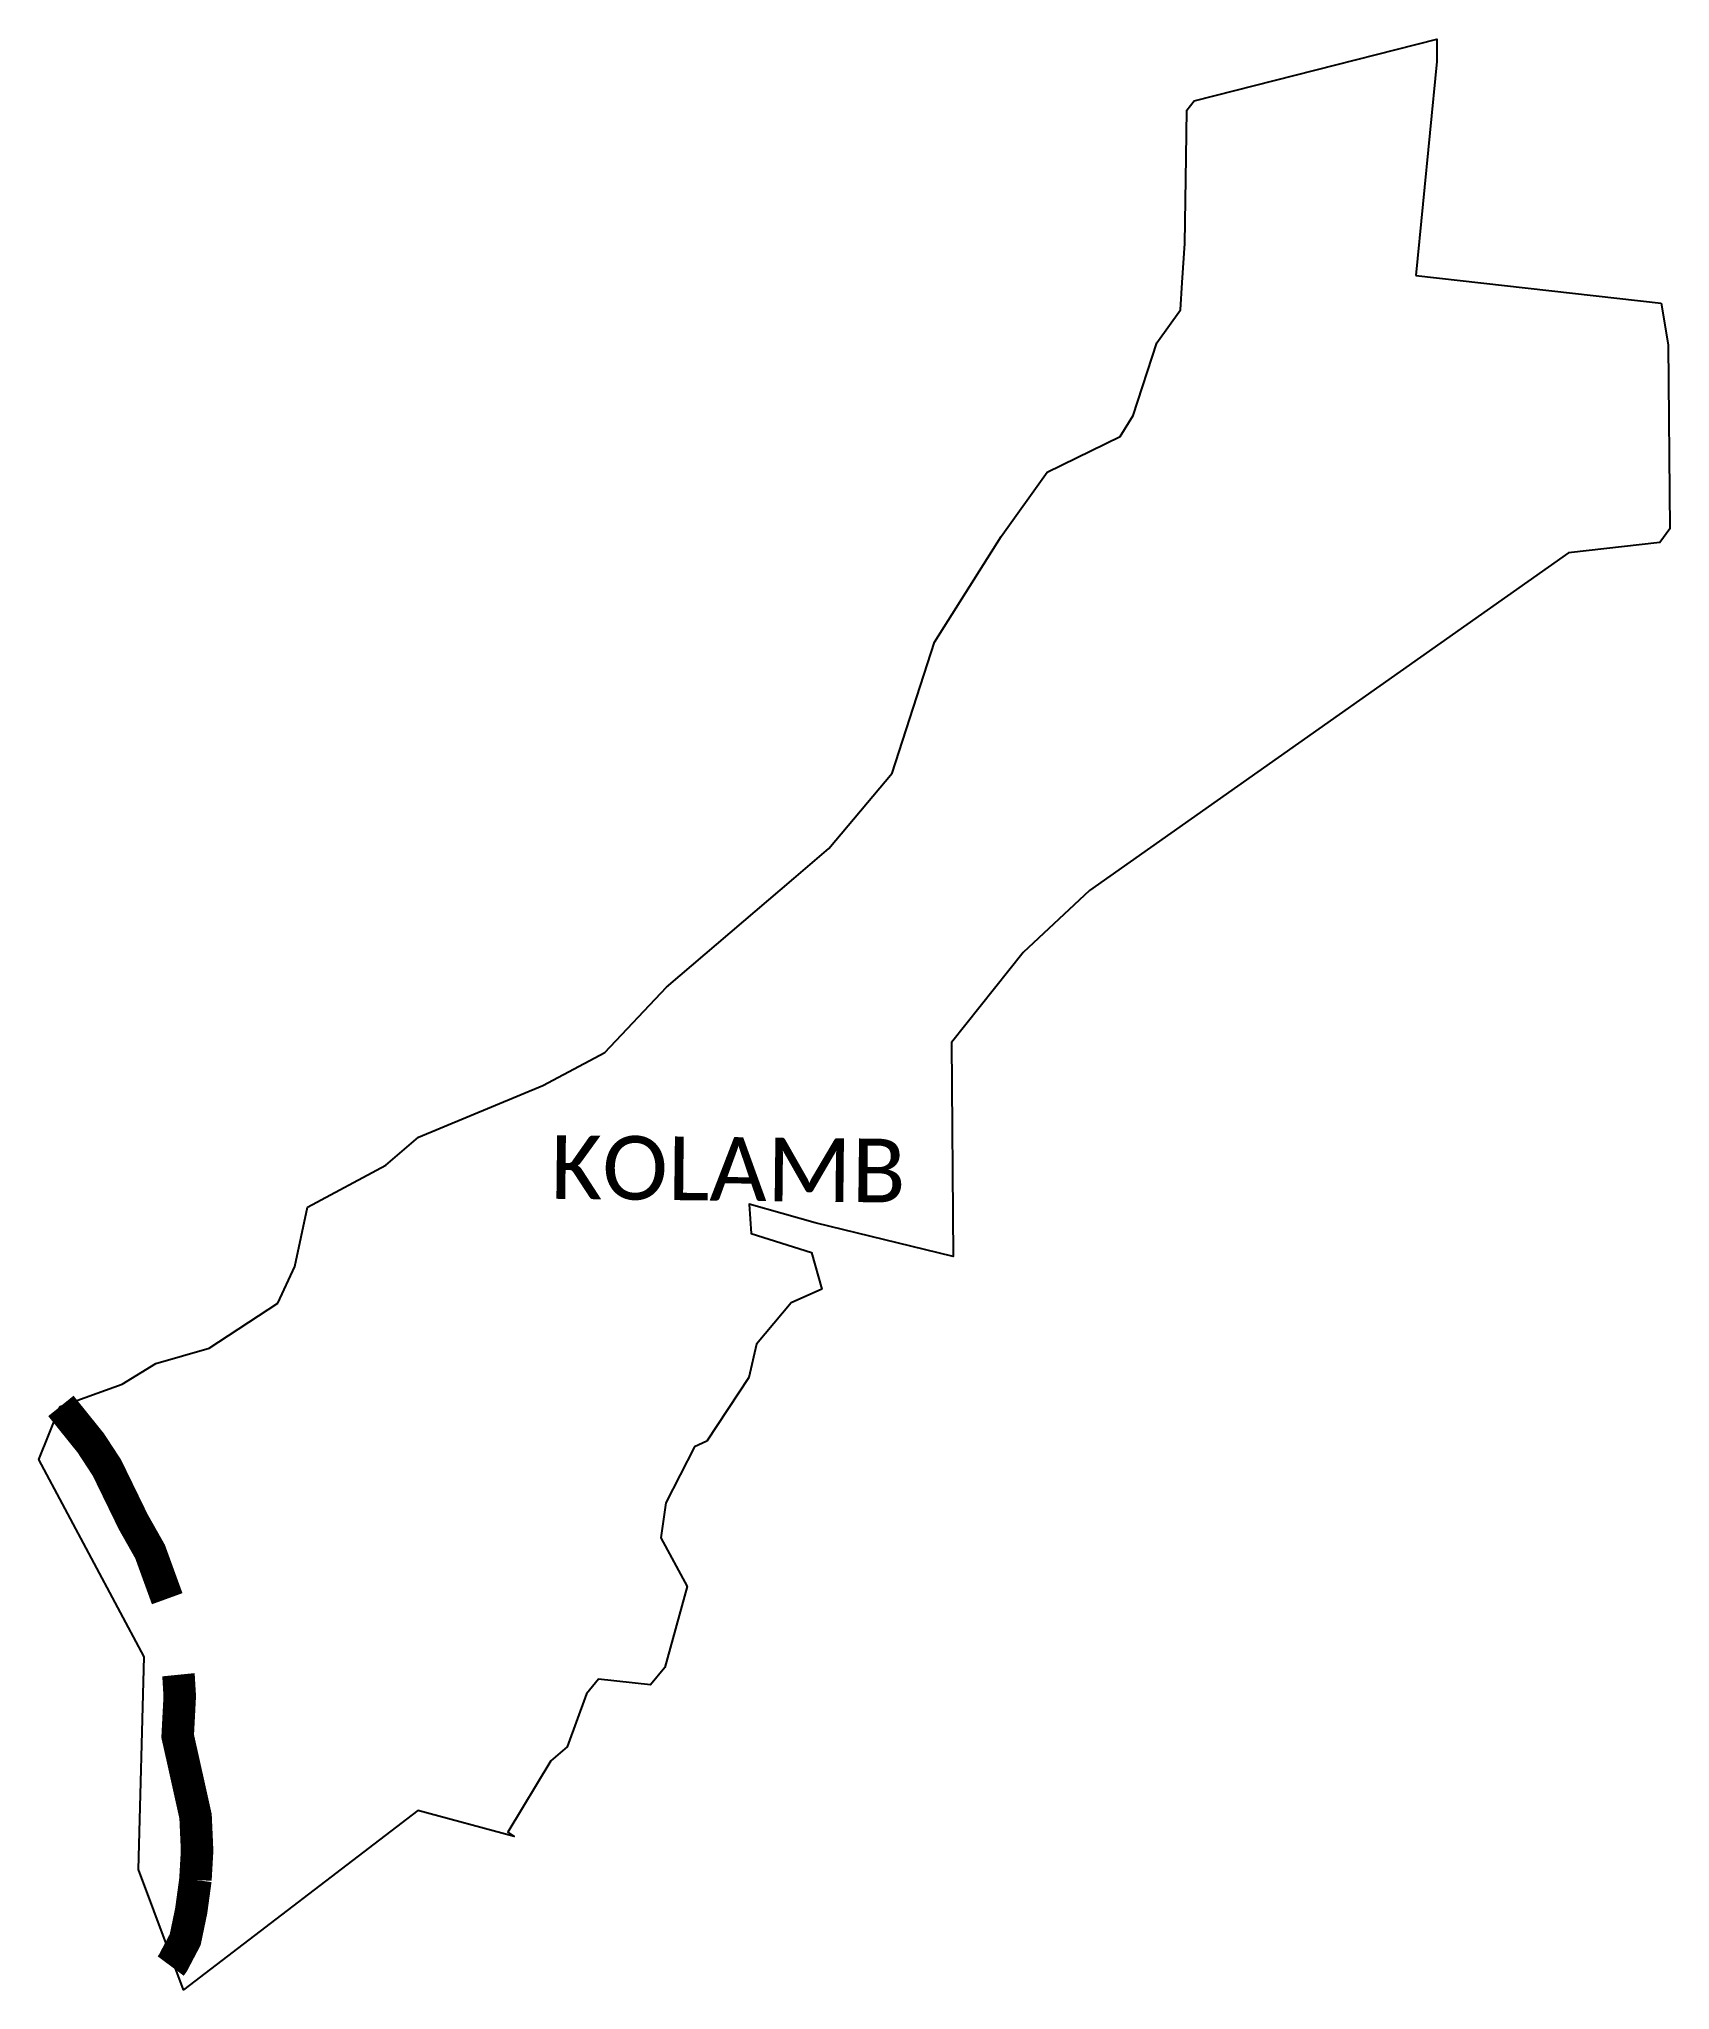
# Model space of a CAD drawing. Header units: metres. Extents: x 335632 to 338140, y 1777430 to 1780429.
import ezdxf

# ---------------------------------------------------------------- set-up
doc = ezdxf.new("R2010")
doc.units = ezdxf.units.M
for name, color, linetype in [('UNPROTECTED', 130, 'Continuous'), ('UNPROTECTED DUE TO CREEK', 150, 'Continuous'), ('village', 3, 'Continuous'), ('VILLAGE NAME', 250, 'Continuous')]:
    doc.layers.add(name, color=color, linetype=linetype)

msp = doc.modelspace()

# ---------------------------------------------------------------- linework, layer by layer
at = {"color": 3}
for points in [[(335664.6, 1778327), (335759.9, 1778361.3), (335811.6, 1778393.1), (335893.6, 1778416.6), (335999.6, 1778485.6), (336025.5, 1778542.3), (336045.2, 1778633.6), (336165.4, 1778697.8), (336215.6, 1778741.2), (336406.9, 1778820.5), (336502.5, 1778871.1), (336597.4, 1778971.5), (336792.9, 1779138.5), (336846.9, 1779184.6), (336944.2, 1779300.6), (337009.5, 1779502.1), (337112.1, 1779664.3), (337182.4, 1779763.4), (337294.8, 1779818.1), (337314.8, 1779850.7), (337351, 1779962.1), (337387.5, 1780013.1), (337390.2, 1780055), (337394.2, 1780114.8), (337396.4, 1780247.6), (337397.6, 1780319.7), (337408.9, 1780334.2), (337781.9, 1780429.3), (337781.6, 1780394.9), (337749.8, 1780065.9)], [(338126.7, 1780023), (338137.7, 1779959.3), (338140.4, 1779676.3), (338125, 1779655.5), (337984.3, 1779639.3), (337247.7, 1779120.4), (337145.7, 1779024.9), (337035.6, 1778886.5), (337038, 1778557.8), (336825.6, 1778609.2), (336724.3, 1778638.1), (336727.6, 1778593.2), (336820.4, 1778564), (336835.9, 1778507.5), (336789, 1778486.3), (336735.6, 1778422.7), (336724, 1778371.5), (336659.3, 1778273.8), (336640.1, 1778264.9), (336596.2, 1778179), (336588.6, 1778125.3), (336629, 1778050.1), (336594.7, 1777925.7), (336572.4, 1777899.3), (336492.7, 1777907.6), (336474, 1777885.1), (336444.3, 1777803.8), (336419.3, 1777782.3), (336352.9, 1777672.7), (336362.9, 1777666.1), (336214.7, 1777705.8), (335854.5, 1777430), (335785, 1777615.2), (335793.8, 1777942.3), (335632.1, 1778245.4), (335664.6, 1778327)]]:
    msp.add_lwpolyline(points, dxfattribs=at)
at = {"layer": 'UNPROTECTED', "flags": 128}
for points in [[(335665.8, 1778327.9, 50, 50, 0), (335678.2, 1778312.5, 50, 50, 0), (335711.7, 1778270.9, 50, 50, 0), (335736.6, 1778232.8, 50, 50, 0), (335777.1, 1778149.6, 50, 50, 0), (335803, 1778103.8, 50, 50, 0), (335829.3, 1778031.5, 0, 0, 0)], [(335846.6, 1777914.6, 50, 50, 0), (335846.7, 1777913.6, 50, 50, 0), (335848.6, 1777881.5, 50, 50, 0), (335845.4, 1777820.1, 50, 50, 0), (335854.8, 1777778.3, 50, 50, 0), (335870.6, 1777707.3, 50, 50, 0), (335872.9, 1777696.9, 50, 50, 0), (335875.3, 1777644.1, 50, 50, 0), (335872.7, 1777599.2, 0, 0, 0)]]:
    msp.add_lwpolyline(points, format="xyseb", dxfattribs=at)
at = {"layer": 'UNPROTECTED DUE TO CREEK', "const_width": 50, "flags": 128}
msp.add_lwpolyline([(335872.7, 1777599.2), (335866.2, 1777551.6), (335857, 1777507.4), (335838.1, 1777471.5), (335834.6, 1777466.8)], dxfattribs=at)
at = {"layer": 'village'}
msp.add_lwpolyline([(337749.8, 1780065.9), (338126.7, 1780023)], dxfattribs=at)

# ---------------------------------------------------------------- texts
at = {"layer": 'VILLAGE NAME', "insert": (336419.7, 1778744.2), "char_height": 97.83, "attachment_point": 1, "rotation": 359.3742}
msp.add_mtext_dynamic_manual_height_columns('{\\fCalibri|b0|i0|c0|p34;KOLAMB}', width=965.367, gutter_width=489.2, heights=[0], dxfattribs=at)

doc.saveas('drawing.dxf')
